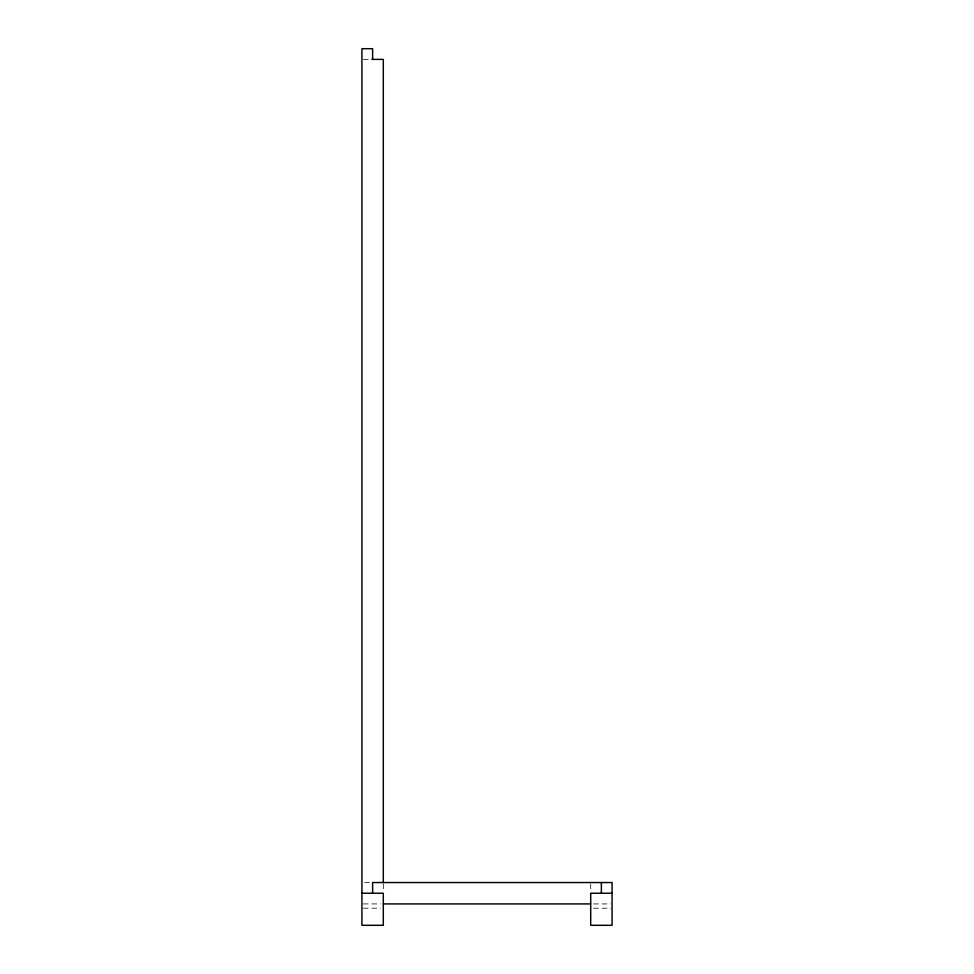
<?xml version="1.0" encoding="UTF-8"?>
<svg xmlns="http://www.w3.org/2000/svg" width="974" height="974" viewBox="0 0 974 974"><rect width="100%" height="100%" fill="white"/><g stroke="black" fill="none" stroke-linecap="round" stroke-linejoin="round"><path stroke-width="0.73" stroke-dasharray="4.87 3.65" d="M363.351 59.39L371.898 59.39M364.593 882.541L371.277 882.541M363.351 903.921L380.457 903.921M593.543 903.921L610.649 903.921M363.351 908.194L380.457 908.194M593.543 908.194L610.649 908.194M590.694 883.881L590.694 891.088M383.306 883.881L383.306 891.088"/><path stroke-width="1.46" d="M371.898 59.39L383.306 59.39L383.306 882.541M361.926 893.231L383.306 893.231L383.306 925.3L361.926 925.3L361.926 48.7L372.616 48.7L372.616 59.39M612.074 893.231L590.694 893.231L590.694 925.3L612.074 925.3L612.074 882.541L372.616 882.541L372.616 893.231M383.306 903.921L590.694 903.921M601.384 882.541L601.384 893.231"/></g></svg>
